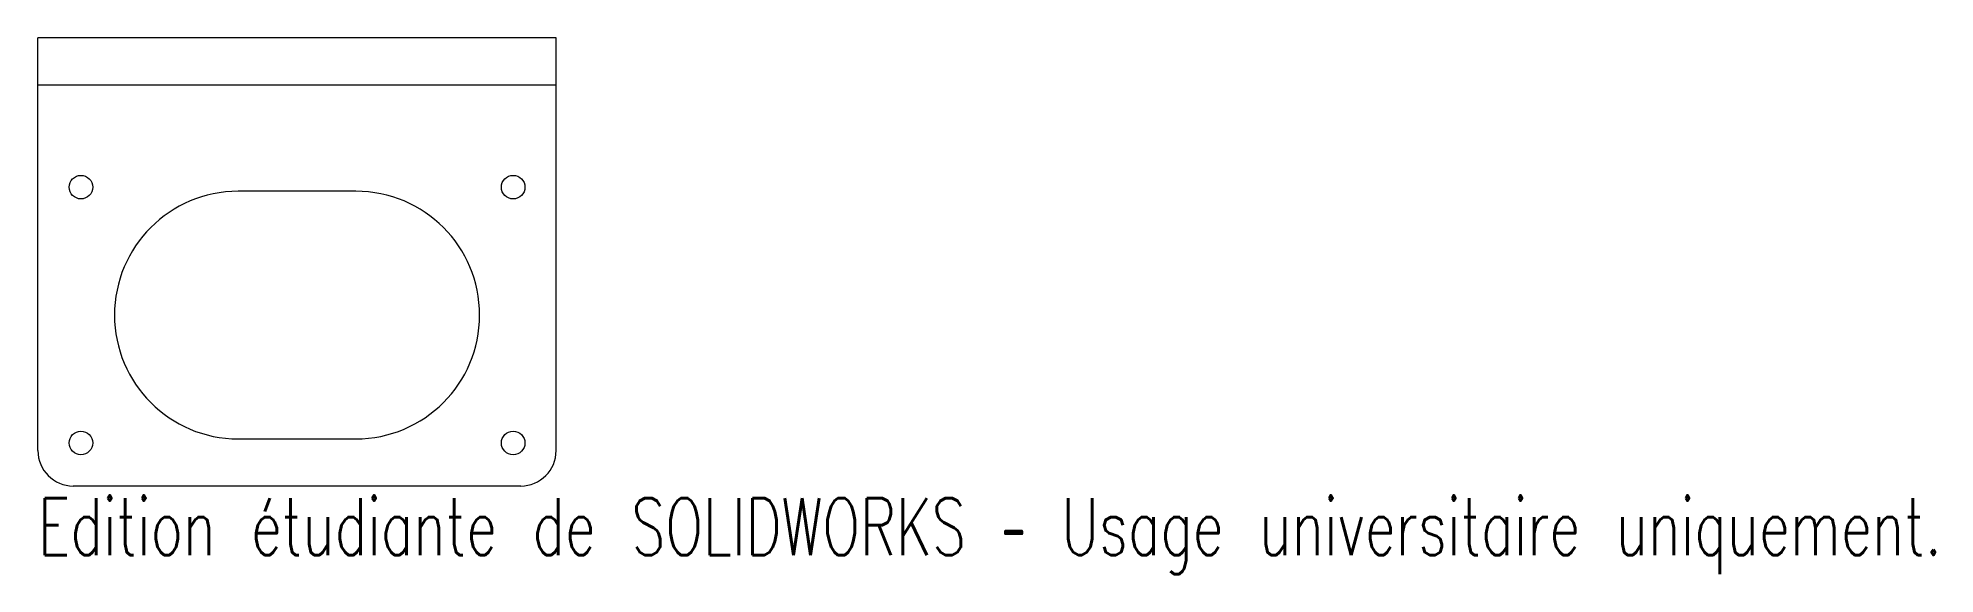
# Model space of a CAD drawing. Header units: millimetres. Extents: x -22 to 139, y -45 to 0.
import ezdxf

# ---------------------------------------------------------------- set-up
doc = ezdxf.new("R2010")
doc.units = ezdxf.units.MM
doc.styles.add('SLDTEXTSTYLE0', font='TXT', dxfattribs={"width": 0.7, "bigfont": 'bigfont'})

msp = doc.modelspace()

# ---------------------------------------------------------------- linework, layer by layer
at = {"color": 7, "linetype": 'Continuous', "lineweight": 15}
for p, q in [((-22, -35), (-22, 0)), ((22, 0), (-22, 0)), ((22, -35), (22, 0)), ((22, -4), (-22, -4)), ((5, -13), (-5, -13)), ((-5, -34), (5, -34)), ((19, -38), (-19, -38))]:
    msp.add_line(p, q, dxfattribs=at)
for centre in [(-18.35, -12.65), (18.35, -12.65), (-18.35, -34.35), (18.35, -34.35)]:
    msp.add_circle(centre, 1, dxfattribs=at)
for centre, radius, start, end in [((-5, -23.5), 10.5, 90, 270), ((5, -23.5), 10.5, 270, 90), ((-19, -35), 3, 180, 270), ((19, -35), 3, 270, 0)]:
    msp.add_arc(centre, radius, start, end, dxfattribs=at)

# ---------------------------------------------------------------- texts
at = {"color": 7, "linetype": 'Continuous', "insert": (-22, -39.02), "char_height": 4.8336, "attachment_point": 1, "style": 'SLDTEXTSTYLE0'}
msp.add_mtext('Edition étudiante de SOLIDWORKS – Usage universitaire uniquement.', dxfattribs=at)

doc.saveas('drawing.dxf')
